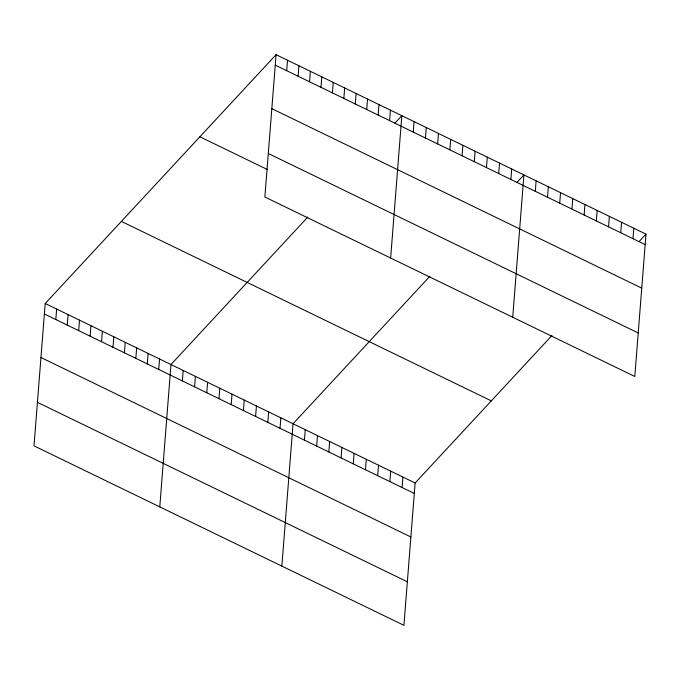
<?xml version="1.0" encoding="UTF-8"?>
<svg xmlns="http://www.w3.org/2000/svg" width="680" height="680" viewBox="0 0 680 680"><rect width="100%" height="100%" fill="white"/><g stroke="black" fill="none" stroke-linecap="round" stroke-linejoin="round"><path stroke-width="1.02" d="M276.072 54.672L264.868 197.013L634.797 376.482L646 234.141L276.072 54.672L45.203 303.518L34 445.859L403.928 625.328L415.131 482.987L551.973 335.495M55.811 319.532L56.635 309.069M67.243 325.082L68.068 314.611M78.684 330.625L79.501 320.161M90.117 336.175L90.941 325.703M101.549 341.725L102.374 331.253M112.982 347.267L113.806 336.804M124.415 352.818L125.239 342.346M135.847 358.36L136.671 347.897M147.288 363.911L148.112 353.447M158.72 369.461L159.545 358.989M159.774 506.881L170.977 364.539L307.819 217.039M182.359 380.927L183.183 370.464M194.565 386.852L195.389 376.38M206.78 392.776L207.595 382.304M218.986 398.692L219.81 388.229M231.191 404.617L232.016 394.153M243.398 410.541L244.222 400.07M255.603 416.466L256.428 405.994M286.688 70.686L287.512 60.222M267.81 422.382L268.634 411.918M298.12 76.236L298.945 65.764M280.024 428.306L280.849 417.843M309.553 81.778L310.377 71.315M281.851 566.1L293.054 423.759L429.896 276.267M320.986 87.329L321.81 76.865M304.436 440.156L305.26 429.683M332.418 92.879L333.243 82.407M343.859 98.422L344.675 87.958M316.642 446.071L317.466 435.608M355.291 103.972L356.116 93.5M328.848 451.996L329.673 441.533M366.724 109.514L367.548 99.05M341.062 457.921L341.878 447.457M378.156 115.064L378.981 104.601M353.269 463.845L354.093 453.373M389.589 120.615L390.413 110.143M365.475 469.769L366.299 459.298M390.643 258.034L401.846 115.694L394.927 123.156M377.68 475.685L378.505 465.222M413.236 132.081L414.06 121.618M389.887 481.61L390.711 471.146M425.442 138.006L426.267 127.534M402.092 487.535L402.917 477.062M437.648 143.93L438.473 133.458M449.854 149.846L450.679 139.383M462.06 155.771L462.885 145.307M474.274 161.695L475.09 151.224M486.481 167.62L487.305 157.148M498.687 173.544L499.511 163.072M510.892 179.46L511.717 168.997M512.72 317.254L523.923 174.921L516.995 182.385M535.304 191.309L536.129 180.838M547.519 197.234L548.343 186.762M559.725 203.15L560.549 192.686M571.931 209.075L572.755 198.611M584.137 214.999L584.962 204.527M596.343 220.924L597.167 210.452M608.558 226.839L609.373 216.376M620.763 232.764L621.588 222.3M632.969 238.689L633.794 228.216M639.072 241.612L646 234.141M275.247 65.144L645.175 244.613M271.83 108.655L641.75 288.125M268.294 153.493L638.222 332.962M199.886 136.791L267.537 169.609M121.388 221.4L491.317 400.868M45.203 303.518L415.131 482.987M44.379 313.981L414.307 493.459M40.953 357.501L410.881 536.971M37.425 402.339L407.354 581.808"/></g></svg>
